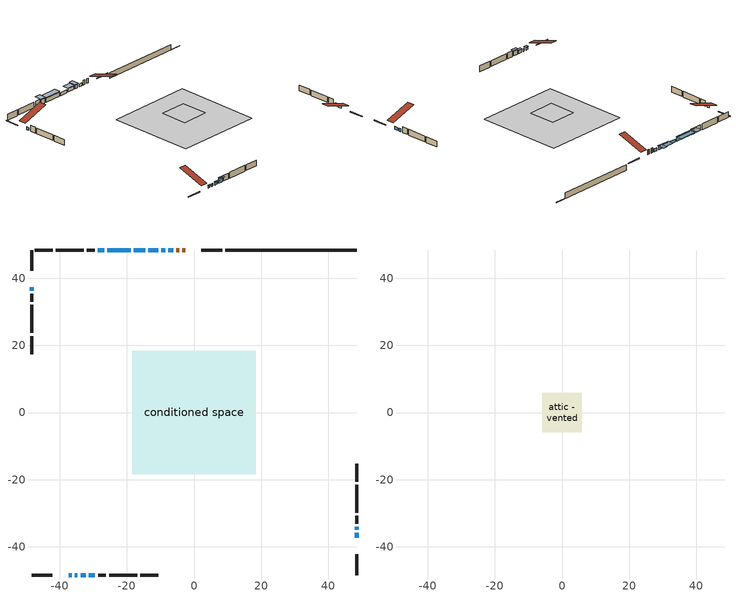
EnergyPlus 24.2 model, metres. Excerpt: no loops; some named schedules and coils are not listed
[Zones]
conditioned space
 floor outside (Floor1 construction): -2.97,-2.97 -2.97,2.97 2.97,2.97 2.97,-2.97 z1.56
 floor adiabatic (AdiabaticFloorConstruction): -18.45,-18.45 -18.45,18.45 18.45,18.45 18.45,-18.45 z1.56
 floor foundation (Slab1 construction): -5.03,-4.72 -5.03,4.72 5.03,4.72 5.03,-4.72 z-0.8
 wall outside (RimJoist1 construction): 8.45,48.39 2.22,48.39 / -48.39,-48.39 -42.16,-48.39 / -48.39,48.39 -48.39,42.16 / 48.39,-48.39 48.39,-42.16 z1.56:1.86
 wall outside (AdiabaticWallConstruction 1): -2.63,48.39 -3.44,48.39 / -4.37,48.39 -5.28,48.39 z1.56:3.59
 wall outside (AdiabaticWallConstruction): 48.39,-37.31 48.39,-35.79 / -48.39,37.31 -48.39,36.24 / 48.39,-34.86 48.39,-34.07 / -6.21,48.39 -7.62,48.39 / -35.47,-48.39 -34.71,-48.39 / -14.52,48.39 -17.91,48.39 / -33.78,-48.39 -32.25,-48.39 z1.56:2.78; -37.31,-48.39 -36.4,-48.39 z1.56:2.55; -8.55,48.39 -9.72,48.39 / -10.64,48.39 -13.59,48.39 z1.56:3.03; -18.84,48.39 -25.85,48.39 z1.56:3.31; -26.78,48.39 -28.61,48.39 / -31.33,-48.39 -29.5,-48.39 z1.56:3.59
 wall outside (Wall1 construction): -29.54,48.39 -31.89,48.39 / -28.57,-48.39 -26.21,-48.39 / -48.39,35.31 -48.39,32.96 / 48.39,-33.14 48.39,-30.79 z1.56:4
 wall outside (Wall2 construction): -32.82,48.39 -41.17,48.39 / -25.28,-48.39 -16.93,-48.39 / -48.39,32.03 -48.39,23.68 / 48.39,-29.86 48.39,-21.51 z1.56:4
 wall outside (Wall3 construction): -42.1,48.39 -47.46,48.39 / -16,-48.39 -10.64,-48.39 / -48.39,22.75 -48.39,17.39 / 48.39,-20.58 48.39,-15.22 z1.56:4
 wall foundation (FoundationWall1 construction): 9.38,48.39,-0.8 9.38,48.39,1.56 43.3,48.39,1.56 43.3,48.39,-0.7 48.39,48.39,-0.7 48.39,48.39,-0.8
 window (WindowConstruction): 48.39,-37.31 48.39,-35.79 z1.56:2.78
 window (WindowConstruction 6): -37.31,-48.39 -36.4,-48.39 z1.56:2.55
 window (WindowConstruction 7): -48.39,37.31 -48.39,36.24 z1.56:2.78
 window (WindowConstruction 8): 48.39,-34.86 48.39,-34.07 z1.56:2.78
 window (WindowConstruction 9): -6.21,48.39 -7.62,48.39 z1.56:2.78
 window (WindowConstruction 10): -8.55,48.39 -9.72,48.39 z1.56:3.03
 window (WindowConstruction 11): -10.64,48.39 -13.59,48.39 z1.56:3.03
 window (WindowConstruction 12): -35.47,-48.39 -34.71,-48.39 z1.56:2.78
 window (WindowConstruction 1): -14.52,48.39 -17.91,48.39 z1.56:2.78
 window (WindowConstruction 2): -18.84,48.39 -25.85,48.39 z1.56:3.31
 window (WindowConstruction 3): -26.78,48.39 -28.61,48.39 z1.56:3.59
 window (WindowConstruction 4): -33.78,-48.39 -32.25,-48.39 z1.56:2.78
 window (WindowConstruction 5): -31.32,-48.39 -29.5,-48.39 z1.56:3.59
 door (Door): -2.63,48.39 -3.44,48.39 z1.56:3.59
 door (Door 1): -4.37,48.39 -5.28,48.39 z1.56:3.59
 ceiling adiabatic (AdiabaticFloorConstruction): 18.45,-18.45 18.45,18.45 -18.45,18.45 -18.45,-18.45 z1.56
attic - vented
 floor to conditioned space (Floor2 construction Reversed): -5.83,-5.83 -5.83,5.83 5.83,5.83 5.83,-5.83 z4
 roof outside (Roof1 construction): -1.7,48.39,4 -1.7,37.03,7.79 1.29,37.03,7.79 1.29,48.39,4; -38.24,-48.39,4 -38.24,-37.03,7.79 -41.24,-37.03,7.79 -41.24,-48.39,4; -48.39,38.24,4 -37.03,38.24,7.79 -37.03,41.24,7.79 -48.39,41.24,4; 48.39,-38.24,4 37.03,-38.24,7.79 37.03,-41.24,7.79 48.39,-41.24,4
shading: -36.1,-48.39 -37.61,-48.39 -37.61,-49.3 -36.1,-49.3 z2.85; -10.01,48.39 -8.25,48.39 -8.25,51.44 -10.01,51.44 z3.33; -13.89,48.39 -10.35,48.39 -10.35,50.83 -13.89,50.83 z3.33; -26.15,48.39 -18.54,48.39 -18.54,50.83 -26.15,50.83 z3.61; -28.91,48.39 -26.48,48.39 -26.48,51.44 -28.91,51.44 z3.89; -31.95,-48.39 -34.08,-48.39 -34.08,-49.3 -31.95,-49.3 z3.08; -29.2,-48.39 -31.62,-48.39 -31.62,-49.3 -29.2,-49.3 z3.89
[Building]
Building 1: Terrain=Suburbs
[Site:Location]
Kamloops AP_BC: Latitude {deg}=50.7; Longitude {deg}=-120.45; Time Zone {hr}=-8; Elevation {m}=345; Keep Site Location Information=Yes
[Site:GroundTemperature:Shallow]
5.27319, 3.4012, 3.25128, 4.13963, 7.70588, 11.2555, 14.3329, 16.2823, 16.4479, 14.8624, 11.8635, 8.42276
[Site:WaterMainsTemperature]
Calculation Method=Schedule; Temperature Schedule=mains temperature schedule
[Material] Roughness=Rough; Thermal Absorptance=0.9
Name | Thickness {m} | Conductivity {W/m-K} | Density {kg/m3} | Specific Heat {J/kg-K} | Solar Absorptance | Visible Absorptance
asphalt or fiberglass shingles | 0.00635 | 0.162714 | 1121.4 | 1465.45 | 0.4 | 0.4
ceiling loosefill ins | 0.169333 | 0.0480833 | 16.02 | 1046.75 | 0.7 | 0.7
ceiling stud and cavity | 0.1397 | 0.160927 | 65.682 | 1177.47 | 0.7 | 0.7
concrete 4.0 in. | 0.1016 | 1.803125 | 2242.8 | 837.4 | 0.7 | 0.7
concrete 8.0 in. | 0.2032 | 1.803125 | 2242.8 | 837.4 | 0.7 | 0.7
door material | 0.04445 | 0.188738 | 512.64 | 1214.23 | 0.7 | 0.7
exterior vertical ins | 0.0421978 | 0.029427 | 32.04 | 1214.23 | 0.7 | 0.7
floor covering | 0.0127 | 0.0433444 | 54.468 | 1339.84 | 0.6 | 0.6
floor rigid ins; rim joist rigid ins; wall rigid ins | 0.051816 | 0.029427 | 32.04 | 1214.23 | 0.7 | 0.7
floor rigid ins 1; wall rigid ins 1 | 0.512978 | 0.029427 | 32.04 | 1214.23 | 0.7 | 0.7
floor stud and cavity | 0.1397 | 0.10195 | 92.3553 | 1139.71 | 0.7 | 0.7
floor stud and cavity 1 | 0.1397 | 1.75129 | 37.0049 | 1207.88 | 0.7 | 0.7
furniture material conditioned space 1 | 0.1524 | 0.115458 | 640.8 | 1214.23 | 0.6 | 0.6
gypsum board | 0.0127 | 0.160291 | 801 | 837.4 | 0.6 | 0.6
gypsum board 1 | 0.0127 | 0.160291 | 801 | 837.4 | 0.7 | 0.7
osb sheathing 0.5 in. | 0.0127 | 0.115458 | 512.64 | 1214.23 | 0.7 | 0.7
osb sheathing 0.75 in. | 0.01905 | 0.115458 | 512.64 | 1214.23 | 0.7 | 0.7
osb sheathing 2.0 in. | 0.0508 | 0.115458 | 512.64 | 1214.23 | 0.7 | 0.7
rim joist stud and cavity | 0.0508 | 0.0446194 | 125.044 | 1163.47 | 0.6 | 0.6
wall stud and cavity | 0.1397 | 0.250284 | 139.0536 | 1170.24 | 0.7 | 0.7
wall stud and cavity 1 | 0.1397 | 0.191179 | 139.0536 | 1170.24 | 0.7 | 0.7
wall stud and cavity 2 | 0.1397 | 0.21934 | 139.0536 | 1170.24 | 0.7 | 0.7
wall stud and cavity 3 | 0.0889 | 0.380278 | 52.3479 | 1209.89 | 0.7 | 0.7
wall stud and cavity 4 | 0.0889 | 0.391764 | 83.0341 | 1211.67 | 0.7 | 0.7
wood siding | 0.0254 | 0.102417 | 544.68 | 1172.36 | 0.4 | 0.4
wood siding 1; wood siding 2; wood siding 3 | 0.0254 | 0.102417 | 544.68 | 1172.36 | 0.7 | 0.7
[WindowMaterial:SimpleGlazingSystem]
Name | U-Factor {W/m2-K} | Solar Heat Gain Coefficient
WindowMaterial | 2.91111 | 0.68
WindowMaterial 1 | 2.88102 | 0.7
WindowMaterial 2 | 2.890102 | 0.69
WindowMaterial 3 | 2.9077 | 0.61
WindowMaterial 4 | 2.94631 | 0.64
WindowMaterial 5 | 2.92644 | 0.66
WindowMaterial 6 | 2.98833 | 0.6
WindowMaterial 7 | 2.91452 | 0.67
WindowMaterial 8 | 2.90373 | 0.68
WindowMaterial 9 | 2.94859 | 0.64
[Construction]
AdiabaticFloorConstruction: floor stud and cavity 1, floor rigid ins 1, osb sheathing 0.75 in., floor covering
AdiabaticWallConstruction: wood siding 2, wall rigid ins 1, wall stud and cavity 3, gypsum board
AdiabaticWallConstruction 1: wood siding 3, wall rigid ins 1, wall stud and cavity 3, gypsum board
Door; Door 1: door material
Floor1 construction: floor stud and cavity, floor rigid ins, osb sheathing 0.75 in., floor covering
Floor2 construction Reversed: gypsum board, ceiling stud and cavity, ceiling loosefill ins
FoundationWall1 construction: concrete 8.0 in., gypsum board 1
furniture construction conditioned space 1: furniture material conditioned space 1
PartitionWallConstruction: gypsum board, wall stud and cavity 4, gypsum board
RimJoist1 construction: wood siding 1, rim joist rigid ins, osb sheathing 2.0 in., rim joist stud and cavity
Roof1 construction: asphalt or fiberglass shingles
Slab1 construction: concrete 4.0 in.
Wall1 construction: wood siding, wall rigid ins, osb sheathing 0.5 in., wall stud and cavity, gypsum board
Wall2 construction: wood siding, wall rigid ins, osb sheathing 0.5 in., wall stud and cavity 1, gypsum board
Wall3 construction: wood siding, wall rigid ins, osb sheathing 0.5 in., wall stud and cavity 2, gypsum board
WindowConstruction; WindowConstruction 4: WindowMaterial
WindowConstruction 1: WindowMaterial 1
WindowConstruction 10; WindowConstruction 9: WindowMaterial 7
WindowConstruction 11: WindowMaterial 8
WindowConstruction 12: WindowMaterial 9
WindowConstruction 2: WindowMaterial 2
WindowConstruction 3; WindowConstruction 5: WindowMaterial 3
WindowConstruction 6: WindowMaterial 4
WindowConstruction 7: WindowMaterial 5
WindowConstruction 8: WindowMaterial 6
[Zone] Multiplier=1; Part of Total Floor Area=Yes
Name | Volume {m3}
attic - vented | 83.6735
conditioned space | 578.1
[Space]
Name | Zone | Volume {m3}
attic - vented 1 | attic - vented | 83.6735
conditioned space 1 | conditioned space | 578.1
[ZoneInfiltration:EffectiveLeakageArea]
infil attic - vented 1: Zone or Space=attic - vented 1; Schedule=Always On Discrete; Effective Air Leakage Area {cm2}=5938.47; Stack Coefficient=0.000263376; Wind Coefficient=1.0965e-05
[ZoneMixing]
whole house fan mix: Zone or Space=attic - vented; Schedule=Always On Continuous; Design Flow Rate Calculation Method=Flow/Zone; Design Flow Rate {m3/s}=0; Source Zone or Space=conditioned space
[SurfaceProperty:ExposedFoundationPerimeter]
Slab1: Exposed Perimeter Calculation Method=TotalExposedPerimeter; Total Exposed Perimeter {m}=39.015
[InternalMass] Zone or ZoneList=conditioned space; Space or SpaceList=conditioned space 1
Name | Construction | Surface Area {m2}
furniture mass conditioned space 1 | furniture construction conditioned space 1 | 596.496
partition wall mass | PartitionWallConstruction | 1491.24
[Lights]
interior lighting: Zone or ZoneList or Space or SpaceList=conditioned space 1; Schedule=interior lighting schedule; Design Level Calculation Method=LightingLevel; Lighting Level {W}=343.2; Return Air Fraction=0; Fraction Radiant=0.6; Fraction Visible=0.2; Fraction Replaceable=1
[People]
occupants: Zone or ZoneList or Space or SpaceList=conditioned space 1; Number of People Schedule=occupants schedule; Number of People Calculation Method=People; Number of People=3; Fraction Radiant=0.314171; Sensible Heat Fraction=0.56303; Activity Level Schedule=occupants activity schedule; Carbon Dioxide Generation Rate {m3/s-W}=0; Enable ASHRAE 55 Comfort Warnings=No; Mean Radiant Temperature Calculation Type=EnclosureAveraged
[ElectricEquipment] Zone or ZoneList or Space or SpaceList=conditioned space 1; Design Level Calculation Method=EquipmentLevel
Name | Schedule | Design Level {W} | Fraction Latent | Fraction Radiant | Fraction Lost
clothes dryer | clothes dryer schedule | 140.772 | 0.015 | 0.081 | 0.85
clothes washer | clothes washer schedule | 32.1985 | 0.03 | 0.162 | 0.7
cooking range | cooking range schedule | 215.147 | 0.08 | 0.432 | 0.2
dishwasher | dishwasher schedule | 66.8632 | 0.3 | 0.18 | 0.4
fridge | fridge schedule | 72.9452 | 0 | 0.6 | 0
mech vent bath fan 0 | mech vent bath fan 0 schedule | 50.2 | 0 | 0 | 1
mech vent bath fan 1 | mech vent bath fan 1 schedule | 50.2 | 0 | 0 | 1
mech vent house fan | mech vent house fan schedule | 0 | 0 | 0 | 1
mech vent house fan cfis | mech vent house fan cfis schedule | 0 | 0 | 0 | 0
misc plug loads | misc plug loads schedule | 494.7 | 0.045 | 0.513 | 0.1
whole house fan | Always On Discrete | 0 | 0 | 0 | 1
[OtherEquipment] Zone or ZoneList or Space or SpaceList=conditioned space 1; Design Level Calculation Method=EquipmentLevel
Name | Fuel Type | Schedule | Design Level {W} | Fraction Latent | Fraction Radiant | Fraction Lost
clothes dryer 1 | Electricity | clothes dryer schedule | 0 | 0.015 | 0.081 | 0.85
cooking range 1 | Electricity | cooking range schedule | 0 | 0.08 | 0.432 | 0.2
general water use latent | None | general water use schedule | 62.594 | 1 | 0 | 0
general water use sensible | None | general water use schedule | -61.6891 | 0 | 0.6 | 0
mech vent house fan latent load | None | Always On Discrete | 0 | 1 | 0 | 0
mech vent house fan sensible load | None | Always On Discrete | 0 | 0 | 0 | 0
water heater energy adjustment1 | Electricity | Always On Discrete | 0.01 | 0 | 0 | 1
[ZoneInfiltration:DesignFlowRate] Zone or ZoneList or Space or SpaceList=conditioned space 1; Schedule=Always On Discrete; Design Flow Rate Calculation Method=Flow/Zone; Design Flow Rate {m3/s}=0
infil flow; natural vent flow; whole house fan flow
[ZoneControl:Thermostat]
conditioned space Thermostat: Zone or ZoneList=conditioned space; Control Type Schedule=conditioned space Thermostat Schedule; Control 1=conditioned space temperature setpoint; Temperature Difference Between Cutout And Setpoint {deltaC}=0
[ThermostatSetpoint:DualSetpoint]
conditioned space temperature setpoint: Heating Setpoint Temperature Schedule=heating setpoint; Cooling Setpoint Temperature Schedule=cooling setpoint
[AirLoopHVAC:UnitarySystem]
unit heater unitary system: Control Type=Load; Controlling Zone or Thermostat Location=conditioned space; Dehumidification Control Type=None; Availability Schedule=Always On Discrete; Supply Fan=unit heater supply fan; Fan Placement=BlowThrough; Supply Air Fan Operating Mode Schedule=unit heater auto fan schedule; Heating Coil=unit heater htg coil; DX Heating Coil Sizing Ratio=1; Use DOAS DX Cooling Coil=No; Minimum Supply Air Temperature {C}=2; Latent Load Control=SensibleOnlyLoadControl; Cooling Supply Air Flow Rate Method=None; Heating Supply Air Flow Rate Method=SupplyAirFlowRate; Heating Supply Air Flow Rate {m3/s}=0.00141584; No Load Supply Air Flow Rate Method=SupplyAirFlowRate; No Load Supply Air Flow Rate {m3/s}=0; No Load Supply Air Flow Rate Control Set To Low Speed=Yes; Maximum Supply Air Temperature {C}=48.8889; Maximum Outdoor Dry-Bulb Temperature for Supplemental Heater Operation {C}=21; Ancillary On-Cycle Electric Power {W}=0; Ancillary Off-Cycle Electric Power {W}=0
[Zone equipment]
conditioned space: electric baseboard, unit heater unitary system
[Foundation:Kiva]
Foundation Kiva 1: Initial Indoor Air Temperature {C}=18; Wall Height Above Grade {m}=1.56; Wall Depth Below Slab {m}=0.2032; Custom Block Material Name 1=exterior vertical ins; Custom Block Depth 1 {m}=2.36001; Custom Block X Position 1 {m}=0.2159; Custom Block Z Position 1 {m}=0
[Foundation:Kiva:Settings]
Soil Conductivity {W/m-K}=0.849921; Soil Density {kg/m3}=1842.3; Soil Specific Heat {J/kg-K}=418.7; Ground Solar Absorptivity=0.9; Ground Thermal Absorptivity=0.9; Ground Surface Roughness {m}=0.03; Far-Field Width {m}=40; Deep-Ground Boundary Condition=ZeroFlux; Deep-Ground Depth {m}=40; Minimum Cell Dimension {m}=0.2; Maximum Cell Growth Coefficient=3; Simulation Timestep=Timestep
[Exterior:Lights]
exterior lighting: Schedule=exterior lighting schedule; Design Level {W}=75.6
[EnergyManagementSystem:Sensor] Output:Variable or Output:Meter Index Key=conditioned space
Name | Output:Variable or Output:Meter
conditioned_space_clg_unmet_s | Zone Cooling Setpoint Not Met Time
conditioned_space_htg_unmet_s | Zone Heating Setpoint Not Met Time
fridge_tin_s; tin_s; tin_s_1 | Zone Mean Air Temperature
tout_s | Zone Outdoor Air Drybulb Temperature
win_s | Zone Air Humidity Ratio
[Schedule:Constant]
Name | Hourly Value
Always On Continuous; mech vent house fan schedule; mech vent house fan cfis schedule; Always On Discrete | 1
occupants activity schedule | 117.228
fridge schedule; unit heater auto fan schedule | 0
[Schedule:Week:Daily]
interior lighting schedule Week Rule - Jan1-Jan27: interior lighting schedule day, interior lighting schedule day, interior lighting schedule day, interior lighting schedule day, interior lighting schedule day, interior lighting schedule day, interior lighting schedule day, interior lighting schedule default day, interior lighting schedule default day, interior lighting schedule default day, interior lighting schedule default day, interior lighting schedule default day
interior lighting schedule Week Rule - Jan28-Feb3: interior lighting schedule day, interior lighting schedule day, interior lighting schedule day, interior lighting schedule day, interior lighting schedule day 1, interior lighting schedule day 1, interior lighting schedule day 1, interior lighting schedule default day, interior lighting schedule default day, interior lighting schedule default day, interior lighting schedule default day, interior lighting schedule default day
interior lighting schedule Week Rule - Feb4-Feb24: interior lighting schedule day 1, interior lighting schedule day 1, interior lighting schedule day 1, interior lighting schedule day 1, interior lighting schedule day 1, interior lighting schedule day 1, interior lighting schedule day 1, interior lighting schedule default day, interior lighting schedule default day, interior lighting schedule default day, interior lighting schedule default day, interior lighting schedule default day
interior lighting schedule Week Rule - Feb25-Mar3: interior lighting schedule day 1, interior lighting schedule day 1, interior lighting schedule day 1, interior lighting schedule day 1, interior lighting schedule day 2, interior lighting schedule day 2, interior lighting schedule day 2, interior lighting schedule default day, interior lighting schedule default day, interior lighting schedule default day, interior lighting schedule default day, interior lighting schedule default day
interior lighting schedule Week Rule - Mar4-Mar31: interior lighting schedule day 2, interior lighting schedule day 2, interior lighting schedule day 2, interior lighting schedule day 2, interior lighting schedule day 2, interior lighting schedule day 2, interior lighting schedule day 2, interior lighting schedule default day, interior lighting schedule default day, interior lighting schedule default day, interior lighting schedule default day, interior lighting schedule default day
interior lighting schedule Week Rule - Apr1-Apr28: interior lighting schedule day 3, interior lighting schedule day 3, interior lighting schedule day 3, interior lighting schedule day 3, interior lighting schedule day 3, interior lighting schedule day 3, interior lighting schedule day 3, interior lighting schedule default day, interior lighting schedule default day, interior lighting schedule default day, interior lighting schedule default day, interior lighting schedule default day
interior lighting schedule Week Rule - Apr29-May5: interior lighting schedule day 3, interior lighting schedule day 3, interior lighting schedule day 4, interior lighting schedule day 4, interior lighting schedule day 4, interior lighting schedule day 4, interior lighting schedule day 4, interior lighting schedule default day, interior lighting schedule default day, interior lighting schedule default day, interior lighting schedule default day, interior lighting schedule default day
interior lighting schedule Week Rule - May6-May26: interior lighting schedule day 4, interior lighting schedule day 4, interior lighting schedule day 4, interior lighting schedule day 4, interior lighting schedule day 4, interior lighting schedule day 4, interior lighting schedule day 4, interior lighting schedule default day, interior lighting schedule default day, interior lighting schedule default day, interior lighting schedule default day, interior lighting schedule default day
interior lighting schedule Week Rule - May27-Jun2: interior lighting schedule day 4, interior lighting schedule day 4, interior lighting schedule day 4, interior lighting schedule day 4, interior lighting schedule day 4, interior lighting schedule day 5, interior lighting schedule day 5, interior lighting schedule default day, interior lighting schedule default day, interior lighting schedule default day, interior lighting schedule default day, interior lighting schedule default day
interior lighting schedule Week Rule - Jun3-Jun30: interior lighting schedule day 5, interior lighting schedule day 5, interior lighting schedule day 5, interior lighting schedule day 5, interior lighting schedule day 5, interior lighting schedule day 5, interior lighting schedule day 5, interior lighting schedule default day, interior lighting schedule default day, interior lighting schedule default day, interior lighting schedule default day, interior lighting schedule default day
interior lighting schedule Week Rule - Jul1-Jul28: interior lighting schedule day 6, interior lighting schedule day 6, interior lighting schedule day 6, interior lighting schedule day 6, interior lighting schedule day 6, interior lighting schedule day 6, interior lighting schedule day 6, interior lighting schedule default day, interior lighting schedule default day, interior lighting schedule default day, interior lighting schedule default day, interior lighting schedule default day
interior lighting schedule Week Rule - Jul29-Aug4: interior lighting schedule day 6, interior lighting schedule day 6, interior lighting schedule day 6, interior lighting schedule day 7, interior lighting schedule day 7, interior lighting schedule day 7, interior lighting schedule day 7, interior lighting schedule default day, interior lighting schedule default day, interior lighting schedule default day, interior lighting schedule default day, interior lighting schedule default day
interior lighting schedule Week Rule - Aug5-Aug25: interior lighting schedule day 7, interior lighting schedule day 7, interior lighting schedule day 7, interior lighting schedule day 7, interior lighting schedule day 7, interior lighting schedule day 7, interior lighting schedule day 7, interior lighting schedule default day, interior lighting schedule default day, interior lighting schedule default day, interior lighting schedule default day, interior lighting schedule default day
interior lighting schedule Week Rule - Aug26-Sep1: interior lighting schedule day 7, interior lighting schedule day 7, interior lighting schedule day 7, interior lighting schedule day 7, interior lighting schedule day 7, interior lighting schedule day 7, interior lighting schedule day 8, interior lighting schedule default day, interior lighting schedule default day, interior lighting schedule default day, interior lighting schedule default day, interior lighting schedule default day
interior lighting schedule Week Rule - Sep2-Sep29: interior lighting schedule day 8, interior lighting schedule day 8, interior lighting schedule day 8, interior lighting schedule day 8, interior lighting schedule day 8, interior lighting schedule day 8, interior lighting schedule day 8, interior lighting schedule default day, interior lighting schedule default day, interior lighting schedule default day, interior lighting schedule default day, interior lighting schedule default day
interior lighting schedule Week Rule - Sep30-Oct6: interior lighting schedule day 8, interior lighting schedule day 9, interior lighting schedule day 9, interior lighting schedule day 9, interior lighting schedule day 9, interior lighting schedule day 9, interior lighting schedule day 9, interior lighting schedule default day, interior lighting schedule default day, interior lighting schedule default day, interior lighting schedule default day, interior lighting schedule default day
interior lighting schedule Week Rule - Oct7-Oct27: interior lighting schedule day 9, interior lighting schedule day 9, interior lighting schedule day 9, interior lighting schedule day 9, interior lighting schedule day 9, interior lighting schedule day 9, interior lighting schedule day 9, interior lighting schedule default day, interior lighting schedule default day, interior lighting schedule default day, interior lighting schedule default day, interior lighting schedule default day
interior lighting schedule Week Rule - Oct28-Nov3: interior lighting schedule day 9, interior lighting schedule day 9, interior lighting schedule day 9, interior lighting schedule day 9, interior lighting schedule day 10, interior lighting schedule day 10, interior lighting schedule day 10, interior lighting schedule default day, interior lighting schedule default day, interior lighting schedule default day, interior lighting schedule default day, interior lighting schedule default day
interior lighting schedule Week Rule - Nov4-Nov24: interior lighting schedule day 10, interior lighting schedule day 10, interior lighting schedule day 10, interior lighting schedule day 10, interior lighting schedule day 10, interior lighting schedule day 10, interior lighting schedule day 10, interior lighting schedule default day, interior lighting schedule default day, interior lighting schedule default day, interior lighting schedule default day, interior lighting schedule default day
interior lighting schedule Week Rule - Nov25-Dec1: interior lighting schedule day 10, interior lighting schedule day 10, interior lighting schedule day 10, interior lighting schedule day 10, interior lighting schedule day 10, interior lighting schedule day 10, interior lighting schedule day 11, interior lighting schedule default day, interior lighting schedule default day, interior lighting schedule default day, interior lighting schedule default day, interior lighting schedule default day
interior lighting schedule Week Rule - Dec2-Dec31: interior lighting schedule day 11, interior lighting schedule day 11, interior lighting schedule day 11, interior lighting schedule day 11, interior lighting schedule day 11, interior lighting schedule day 11, interior lighting schedule day 11, interior lighting schedule default day, interior lighting schedule default day, interior lighting schedule default day, interior lighting schedule default day, interior lighting schedule default day
occupants schedule Week Rule - Jan1-Dec31: occupants schedule day, occupants schedule day, occupants schedule day, occupants schedule day, occupants schedule day, occupants schedule day, occupants schedule day, occupants schedule default day, occupants schedule default day, occupants schedule default day, occupants schedule default day, occupants schedule default day
clothes dryer schedule Week Rule - Jan1-Dec31: clothes dryer schedule day, clothes dryer schedule day, clothes dryer schedule day, clothes dryer schedule day, clothes dryer schedule day, clothes dryer schedule day, clothes dryer schedule day, clothes dryer schedule default day, clothes dryer schedule default day, clothes dryer schedule default day, clothes dryer schedule default day, clothes dryer schedule default day
clothes washer schedule Week Rule - Jan1-Dec31: clothes washer schedule day, clothes washer schedule day, clothes washer schedule day, clothes washer schedule day, clothes washer schedule day, clothes washer schedule day, clothes washer schedule day, clothes washer schedule default day, clothes washer schedule default day, clothes washer schedule default day, clothes washer schedule default day, clothes washer schedule default day
cooking range schedule Week Rule - Jan1-Dec31: cooking range schedule day, cooking range schedule day, cooking range schedule day, cooking range schedule day, cooking range schedule day, cooking range schedule day, cooking range schedule day, cooking range schedule default day, cooking range schedule default day, cooking range schedule default day, cooking range schedule default day, cooking range schedule default day
dishwasher schedule Week Rule - Jan1-Dec31: dishwasher schedule day, dishwasher schedule day, dishwasher schedule day, dishwasher schedule day, dishwasher schedule day, dishwasher schedule day, dishwasher schedule day, dishwasher schedule default day, dishwasher schedule default day, dishwasher schedule default day, dishwasher schedule default day, dishwasher schedule default day
mech vent bath fan 0 schedule Week Rule - Jan1-Dec31: mech vent bath fan 0 schedule day, mech vent bath fan 0 schedule day, mech vent bath fan 0 schedule day, mech vent bath fan 0 schedule day, mech vent bath fan 0 schedule day, mech vent bath fan 0 schedule day, mech vent bath fan 0 schedule day, mech vent bath fan 0 schedule default day, mech vent bath fan 0 schedule default day, mech vent bath fan 0 schedule default day, mech vent bath fan 0 schedule default day, mech vent bath fan 0 schedule default day
mech vent bath fan 1 schedule Week Rule - Jan1-Dec31: mech vent bath fan 1 schedule day, mech vent bath fan 1 schedule day, mech vent bath fan 1 schedule day, mech vent bath fan 1 schedule day, mech vent bath fan 1 schedule day, mech vent bath fan 1 schedule day, mech vent bath fan 1 schedule day, mech vent bath fan 1 schedule default day, mech vent bath fan 1 schedule default day, mech vent bath fan 1 schedule default day, mech vent bath fan 1 schedule default day, mech vent bath fan 1 schedule default day
misc plug loads schedule Week Rule - Jan1-Dec31: misc plug loads schedule day, misc plug loads schedule day, misc plug loads schedule day, misc plug loads schedule day, misc plug loads schedule day, misc plug loads schedule day, misc plug loads schedule day, misc plug loads schedule default day, misc plug loads schedule default day, misc plug loads schedule default day, misc plug loads schedule default day, misc plug loads schedule default day
general water use schedule Week Rule - Jan1-Dec31: general water use schedule day, general water use schedule day, general water use schedule day, general water use schedule day, general water use schedule day, general water use schedule day, general water use schedule day, general water use schedule default day, general water use schedule default day, general water use schedule default day, general water use schedule default day, general water use schedule default day
exterior lighting schedule Week Rule - Jan1-Jan27: exterior lighting schedule day, exterior lighting schedule day, exterior lighting schedule day, exterior lighting schedule day, exterior lighting schedule day, exterior lighting schedule day, exterior lighting schedule day, exterior lighting schedule default day, exterior lighting schedule default day, exterior lighting schedule default day, exterior lighting schedule default day, exterior lighting schedule default day
exterior lighting schedule Week Rule - Jan28-Feb3: exterior lighting schedule day, exterior lighting schedule day, exterior lighting schedule day, exterior lighting schedule day, exterior lighting schedule day 1, exterior lighting schedule day 1, exterior lighting schedule day 1, exterior lighting schedule default day, exterior lighting schedule default day, exterior lighting schedule default day, exterior lighting schedule default day, exterior lighting schedule default day
exterior lighting schedule Week Rule - Feb4-Feb24: exterior lighting schedule day 1, exterior lighting schedule day 1, exterior lighting schedule day 1, exterior lighting schedule day 1, exterior lighting schedule day 1, exterior lighting schedule day 1, exterior lighting schedule day 1, exterior lighting schedule default day, exterior lighting schedule default day, exterior lighting schedule default day, exterior lighting schedule default day, exterior lighting schedule default day
exterior lighting schedule Week Rule - Feb25-Mar3: exterior lighting schedule day 1, exterior lighting schedule day 1, exterior lighting schedule day 1, exterior lighting schedule day 1, exterior lighting schedule day 2, exterior lighting schedule day 2, exterior lighting schedule day 2, exterior lighting schedule default day, exterior lighting schedule default day, exterior lighting schedule default day, exterior lighting schedule default day, exterior lighting schedule default day
exterior lighting schedule Week Rule - Mar4-Mar31: exterior lighting schedule day 2, exterior lighting schedule day 2, exterior lighting schedule day 2, exterior lighting schedule day 2, exterior lighting schedule day 2, exterior lighting schedule day 2, exterior lighting schedule day 2, exterior lighting schedule default day, exterior lighting schedule default day, exterior lighting schedule default day, exterior lighting schedule default day, exterior lighting schedule default day
exterior lighting schedule Week Rule - Apr1-Apr28: exterior lighting schedule day 3, exterior lighting schedule day 3, exterior lighting schedule day 3, exterior lighting schedule day 3, exterior lighting schedule day 3, exterior lighting schedule day 3, exterior lighting schedule day 3, exterior lighting schedule default day, exterior lighting schedule default day, exterior lighting schedule default day, exterior lighting schedule default day, exterior lighting schedule default day
exterior lighting schedule Week Rule - Apr29-May5: exterior lighting schedule day 3, exterior lighting schedule day 3, exterior lighting schedule day 4, exterior lighting schedule day 4, exterior lighting schedule day 4, exterior lighting schedule day 4, exterior lighting schedule day 4, exterior lighting schedule default day, exterior lighting schedule default day, exterior lighting schedule default day, exterior lighting schedule default day, exterior lighting schedule default day
exterior lighting schedule Week Rule - May6-May26: exterior lighting schedule day 4, exterior lighting schedule day 4, exterior lighting schedule day 4, exterior lighting schedule day 4, exterior lighting schedule day 4, exterior lighting schedule day 4, exterior lighting schedule day 4, exterior lighting schedule default day, exterior lighting schedule default day, exterior lighting schedule default day, exterior lighting schedule default day, exterior lighting schedule default day
exterior lighting schedule Week Rule - May27-Jun2: exterior lighting schedule day 4, exterior lighting schedule day 4, exterior lighting schedule day 4, exterior lighting schedule day 4, exterior lighting schedule day 4, exterior lighting schedule day 5, exterior lighting schedule day 5, exterior lighting schedule default day, exterior lighting schedule default day, exterior lighting schedule default day, exterior lighting schedule default day, exterior lighting schedule default day
exterior lighting schedule Week Rule - Jun3-Jun30: exterior lighting schedule day 5, exterior lighting schedule day 5, exterior lighting schedule day 5, exterior lighting schedule day 5, exterior lighting schedule day 5, exterior lighting schedule day 5, exterior lighting schedule day 5, exterior lighting schedule default day, exterior lighting schedule default day, exterior lighting schedule default day, exterior lighting schedule default day, exterior lighting schedule default day
exterior lighting schedule Week Rule - Jul1-Jul28: exterior lighting schedule day 6, exterior lighting schedule day 6, exterior lighting schedule day 6, exterior lighting schedule day 6, exterior lighting schedule day 6, exterior lighting schedule day 6, exterior lighting schedule day 6, exterior lighting schedule default day, exterior lighting schedule default day, exterior lighting schedule default day, exterior lighting schedule default day, exterior lighting schedule default day
exterior lighting schedule Week Rule - Jul29-Aug4: exterior lighting schedule day 6, exterior lighting schedule day 6, exterior lighting schedule day 6, exterior lighting schedule day 7, exterior lighting schedule day 7, exterior lighting schedule day 7, exterior lighting schedule day 7, exterior lighting schedule default day, exterior lighting schedule default day, exterior lighting schedule default day, exterior lighting schedule default day, exterior lighting schedule default day
[Schedule:Year]
interior lighting schedule: interior lighting schedule Week Rule - Jan1-Jan27, 1, 1, 1, 27, interior lighting schedule Week Rule - Jan28-Feb3, 1, 28, 2, 3, interior lighting schedule Week Rule - Feb4-Feb24, 2, 4, 2, 24, interior lighting schedule Week Rule - Feb25-Mar3, 2, 25, 3, 3, interior lighting schedule Week Rule - Mar4-Mar31, 3, 4, 3, 31, interior lighting schedule Week Rule - Apr1-Apr28, 4, 1, 4, 28, interior lighting schedule Week Rule - Apr29-May5, 4, 29, 5, 5, interior lighting schedule Week Rule - May6-May26, 5, 6, 5, 26, interior lighting schedule Week Rule - May27-Jun2, 5, 27, 6, 2, interior lighting schedule Week Rule - Jun3-Jun30, 6, 3, 6, 30, interior lighting schedule Week Rule - Jul1-Jul28, 7, 1, 7, 28, interior lighting schedule Week Rule - Jul29-Aug4, 7, 29, 8, 4, interior lighting schedule Week Rule - Aug5-Aug25, 8, 5, 8, 25, interior lighting schedule Week Rule - Aug26-Sep1, 8, 26, 9, 1, interior lighting schedule Week Rule - Sep2-Sep29, 9, 2, 9, 29, interior lighting schedule Week Rule - Sep30-Oct6, 9, 30, 10, 6, interior lighting schedule Week Rule - Oct7-Oct27, 10, 7, 10, 27, interior lighting schedule Week Rule - Oct28-Nov3, 10, 28, 11, 3, interior lighting schedule Week Rule - Nov4-Nov24, 11, 4, 11, 24, interior lighting schedule Week Rule - Nov25-Dec1, 11, 25, 12, 1, interior lighting schedule Week Rule - Dec2-Dec31, 12, 2, 12, 31
occupants schedule: occupants schedule Week Rule - Jan1-Dec31, 1, 1, 12, 31
clothes dryer schedule: clothes dryer schedule Week Rule - Jan1-Dec31, 1, 1, 12, 31
clothes washer schedule: clothes washer schedule Week Rule - Jan1-Dec31, 1, 1, 12, 31
cooking range schedule: cooking range schedule Week Rule - Jan1-Dec31, 1, 1, 12, 31
dishwasher schedule: dishwasher schedule Week Rule - Jan1-Dec31, 1, 1, 12, 31
mech vent bath fan 0 schedule: mech vent bath fan 0 schedule Week Rule - Jan1-Dec31, 1, 1, 12, 31
mech vent bath fan 1 schedule: mech vent bath fan 1 schedule Week Rule - Jan1-Dec31, 1, 1, 12, 31
misc plug loads schedule: misc plug loads schedule Week Rule - Jan1-Dec31, 1, 1, 12, 31
general water use schedule: general water use schedule Week Rule - Jan1-Dec31, 1, 1, 12, 31
exterior lighting schedule: exterior lighting schedule Week Rule - Jan1-Jan27, 1, 1, 1, 27, exterior lighting schedule Week Rule - Jan28-Feb3, 1, 28, 2, 3, exterior lighting schedule Week Rule - Feb4-Feb24, 2, 4, 2, 24, exterior lighting schedule Week Rule - Feb25-Mar3, 2, 25, 3, 3, exterior lighting schedule Week Rule - Mar4-Mar31, 3, 4, 3, 31, exterior lighting schedule Week Rule - Apr1-Apr28, 4, 1, 4, 28, exterior lighting schedule Week Rule - Apr29-May5, 4, 29, 5, 5, exterior lighting schedule Week Rule - May6-May26, 5, 6, 5, 26, exterior lighting schedule Week Rule - May27-Jun2, 5, 27, 6, 2, exterior lighting schedule Week Rule - Jun3-Jun30, 6, 3, 6, 30, exterior lighting schedule Week Rule - Jul1-Jul28, 7, 1, 7, 28, exterior lighting schedule Week Rule - Jul29-Aug4, 7, 29, 8, 4, exterior lighting schedule Week Rule - Aug5-Aug25, 8, 5, 8, 25, exterior lighting schedule Week Rule - Aug26-Sep1, 8, 26, 9, 1, exterior lighting schedule Week Rule - Sep2-Sep29, 9, 2, 9, 29, exterior lighting schedule Week Rule - Sep30-Oct6, 9, 30, 10, 6, exterior lighting schedule Week Rule - Oct7-Oct27, 10, 7, 10, 27, exterior lighting schedule Week Rule - Oct28-Nov3, 10, 28, 11, 3, exterior lighting schedule Week Rule - Nov4-Nov24, 11, 4, 11, 24, exterior lighting schedule Week Rule - Nov25-Dec1, 11, 25, 12, 1, exterior lighting schedule Week Rule - Dec2-Dec31, 12, 2, 12, 31
[Schedule:Compact]
conditioned space Thermostat Schedule: Through: 12/31, For: AllDays, Until: 24:00, 4
mains temperature schedule: Through: 01/01, For: AllDays, Until: 24:00, 8.94833, Through: 01/02, For: AllDays, Until: 24:00, 8.88389, Through: 01/03, For: AllDays, Until: 24:00, 8.82056, Through: 01/04, For: AllDays, Until: 24:00, 8.75833, Through: 01/05, For: AllDays, Until: 24:00, 8.69778, Through: 01/06, For: AllDays, Until: 24:00, 8.63778, Through: 01/07, For: AllDays, Until: 24:00, 8.57944, Through: 01/08, For: AllDays, Until: 24:00, 8.52278, Through: 01/09, For: AllDays, Until: 24:00, 8.46722, Through: 01/10, For: AllDays, Until: 24:00, 8.41278, Through: 01/11, For: AllDays, Until: 24:00, 8.36, Through: 01/12, For: AllDays, Until: 24:00, 8.30833, Through: 01/13, For: AllDays, Until: 24:00, 8.25833, Through: 01/14, For: AllDays, Until: 24:00, 8.20944, Through: 01/15, For: AllDays, Until: 24:00, 8.16222, Through: 01/16, For: AllDays, Until: 24:00, 8.11611, Through: 01/17, For: AllDays, Until: 24:00, 8.07167, Through: 01/18, For: AllDays, Until: 24:00, 8.02889, Through: 01/19, For: AllDays, Until: 24:00, 7.98722, Through: 01/20, For: AllDays, Until: 24:00, 7.94722, Through: 01/21, For: AllDays, Until: 24:00, 7.90889, Through: 01/22, For: AllDays, Until: 24:00, 7.87167, Through: 01/23, For: AllDays, Until: 24:00, 7.83611, Through: 01/24, For: AllDays, Until: 24:00, 7.80222, Through: 01/25, For: AllDays, Until: 24:00, 7.77, Through: 01/26, For: AllDays, Until: 24:00, 7.73889, Through: 01/27, For: AllDays, Until: 24:00, 7.71, Through: 01/28, For: AllDays, Until: 24:00, 7.68222, Through: 01/29, For: AllDays, Until: 24:00, 7.65611, Through: 01/30, For: AllDays, Until: 24:00, 7.63167, Through: 01/31, For: AllDays, Until: 24:00, 7.60833, Through: 02/01, For: AllDays, Until: 24:00, 7.58722, Through: 02/02, For: AllDays, Until: 24:00, 7.56722, Through: 02/03, For: AllDays, Until: 24:00, 7.54944, Through: 02/04, For: AllDays, Until: 24:00, 7.53278, Through: 02/05, For: AllDays, Until: 24:00, 7.51778, Through: 02/06, For: AllDays, Until: 24:00, 7.50444, Through: 02/07, For: AllDays, Until: 24:00, 7.49333, Through: 02/08, For: AllDays, Until: 24:00, 7.48333, Through: 02/09, For: AllDays, Until: 24:00, 7.475, Through: 02/10, For: AllDays, Until: 24:00, 7.46833, Through: 02/11, For: AllDays, Until: 24:00, 7.46278, Through: 02/12, For: AllDays, Until: 24:00, 7.45944, Through: 02/13, For: AllDays, Until: 24:00, 7.45778, Through: 02/14, For: AllDays, Until: 24:00, 7.45778, Through: 02/15, For: AllDays, Until: 24:00, 7.45944, Through: 02/16, For: AllDays, Until: 24:00, 7.46222, Through: 02/17, For: AllDays, Until: 24:00, 7.46722, Through: 02/18, For: AllDays, Until: 24:00, 7.47389, Through: 02/19, For: AllDays, Until: 24:00, 7.48167, Through: 02/20, For: AllDays, Until: 24:00, 7.49167, Through: 02/21, For: AllDays, Until: 24:00, 7.50278, Through: 02/22, For: AllDays, Until: 24:00, 7.51611, Through: 02/23, For: AllDays, Until: 24:00, 7.53056, Through: 02/24, For: AllDays, Until: 24:00, 7.54667, Through: 02/25, For: AllDays, Until: 24:00, 7.565, Through: 02/26, For: AllDays, Until: 24:00, 7.58444, Through: 02/27, For: AllDays, Until: 24:00, 7.60556, Through: 02/28, For: AllDays, Until: 24:00, 7.62833, Through: 03/01, For: AllDays, Until: 24:00, 7.65222, Through: 03/02, For: AllDays, Until: 24:00, 7.67833, Through: 03/03, For: AllDays, Until: 24:00, 7.70611, Through: 03/04, For: AllDays, Until: 24:00, 7.735, Through: 03/05, For: AllDays, Until: 24:00, 7.76556, Through: 03/06, For: AllDays, Until: 24:00, 7.79778, Through: 03/07, For: AllDays, Until: 24:00, 7.83167, Through: 03/08, For: AllDays, Until: 24:00, 7.86667, Through: 03/09, For: AllDays, Until: 24:00, 7.90333, Through: 03/10, For: AllDays, Until: 24:00, 7.94167, Through: 03/11, For: AllDays, Until: 24:00, 7.98167, Through: 03/12, For: AllDays, Until: 24:00, 8.02278, Through: 03/13, For: AllDays, Until: 24:00, 8.06556, Through: 03/14, For: AllDays, Until: 24:00, 8.11, Through: 03/15, For: AllDays, Until: 24:00, 8.15556, Through: 03/16, For: AllDays, Until: 24:00, 8.20278, Through: 03/17, For: AllDays, Until: 24:00, 8.25111, Through: 03/18, For: AllDays, Until: 24:00, 8.30111, Through: 03/19, For: AllDays, Until: 24:00, 8.35278, Through: 03/20, For: AllDays, Until: 24:00, 8.40556, Through: 03/21, For: AllDays, Until: 24:00, 8.45944, Through: 03/22, For: AllDays, Until: 24:00, 8.515, Through: 03/23, For: AllDays, Until: 24:00, 8.57167, Through: 03/24, For: AllDays, Until: 24:00, 8.63, Through: 03/25, For: AllDays, Until: 24:00, 8.68944, Through: 03/26, For: AllDays, Until: 24:00, 8.75, Through: 03/27, For: AllDays, Until: 24:00, 8.81167, Through: 03/28, For: AllDays, Until: 24:00, 8.875, Through: 03/29, For: AllDays, Until: 24:00, 8.93944, Through: 03/30, For: AllDays, Until: 24:00, 9.005, Through: 03/31, For: AllDays, Until: 24:00, 9.07222, Through: 04/01, For: AllDays, Until: 24:00, 9.14, Through: 04/02, For: AllDays, Until: 24:00, 9.20944, Through: 04/03, For: AllDays, Until: 24:00, 9.27944, Through: 04/04, For: AllDays, Until: 24:00, 9.35056, Through: 04/05, For: AllDays, Until: 24:00, 9.42333, Through: 04/06, For: AllDays, Until: 24:00, 9.49667, Through: 04/07, For: AllDays, Until: 24:00, 9.57167, Through: 04/08, For: AllDays, Until: 24:00, 9.64722, Through: 04/09, For: AllDays, Until: 24:00, 9.72333, Through: 04/10, For: AllDays, Until: 24:00, 9.80111, Through: 04/11, For: AllDays, Until: 24:00, 9.87944, Through: 04/12, For: AllDays, Until: 24:00, 9.95889, Through: 04/13, For: AllDays, Until: 24:00, 10.0394, Through: 04/14, For: AllDays, Until: 24:00, 10.1206, Through: 04/15, For: AllDays, Until: 24:00, 10.2028, Through: 04/16, For: AllDays, Until: 24:00, 10.2856, Through: 04/17, For: AllDays, Until: 24:00, 10.3694, Through: 04/18, For: AllDays, Until: 24:00, 10.4539, Through: 04/19, For: AllDays, Until: 24:00, 10.5394, Through: 04/20, For: AllDays, Until: 24:00, 10.625, Through: 04/21, For: AllDays, Until: 24:00, 10.7122, Through: 04/22, For: AllDays, Until: 24:00, 10.7994, Through: 04/23, For: AllDays, Until: 24:00, 10.8872, Through: 04/24, For: AllDays, Until: 24:00, 10.9761, Through: 04/25, For: AllDays, Until: 24:00, 11.0656, Through: 04/26, For: AllDays, Until: 24:00, 11.1556, Through: 04/27, For: AllDays, Until: 24:00, 11.2456, Through: 04/28, For: AllDays, Until: 24:00, 11.3367, Through: 04/29, For: AllDays, Until: 24:00, 11.4283, Through: 04/30, For: AllDays, Until: 24:00, 11.52, Through: 05/01, For: AllDays, Until: 24:00, 11.6122, Through: 05/02, For: AllDays, Until: 24:00, 11.705, Through: 05/03, For: AllDays, Until: 24:00, 11.7983, Through: 05/04, For: AllDays, Until: 24:00, 11.8917, Through: 05/05, For: AllDays, Until: 24:00, 11.9856, Through: 05/06, For: AllDays, Until: 24:00, 12.08, Through: 05/07, For: AllDays, Until: 24:00, 12.1744, Through: 05/08, For: AllDays, Until: 24:00, 12.2689, Through: 05/09, For: AllDays, Until: 24:00, 12.3639, Through: 05/10, For: AllDays, Until: 24:00, 12.4589, Through: 05/11, For: AllDays, Until: 24:00, 12.5544, Through: 05/12, For: AllDays, Until: 24:00, 12.65, Through: 05/13, For: AllDays, Until: 24:00, 12.7456, Through: 05/14, For: AllDays, Until: 24:00, 12.8411, Through: 05/15, For: AllDays, Until: 24:00, 12.9367, Through: 05/16, For: AllDays, Until: 24:00, 13.0322, Through: 05/17, For: AllDays, Until: 24:00, 13.1278, Through: 05/18, For: AllDays, Until: 24:00, 13.2233, Through: 05/19, For: AllDays, Until: 24:00, 13.3189, Through: 05/20, For: AllDays, Until: 24:00, 13.4144, Through: 05/21, For: AllDays, Until: 24:00, 13.51, Through: 05/22, For: AllDays, Until: 24:00, 13.605, Through: 05/23, For: AllDays, Until: 24:00, 13.7, Through: 05/24, For: AllDays, Until: 24:00, 13.795, Through: 05/25, For: AllDays, Until: 24:00, 13.8894, Through: 05/26, For: AllDays, Until: 24:00, 13.9839, Through: 05/27, For: AllDays, Until: 24:00, 14.0783, Through: 05/28, For: AllDays, Until: 24:00, 14.1717, Through: 05/29, For: AllDays, Until: 24:00, 14.2656, Through: 05/30, For: AllDays, Until: 24:00, 14.3583, Through: 05/31, For: AllDays, Until: 24:00, 14.4511, Through: 06/01, For: AllDays, Until: 24:00, 14.5433, Through: 06/02, For: AllDays, Until: 24:00, 14.635, Through: 06/03, For: AllDays, Until: 24:00, 14.7261, Through: 06/04, For: AllDays, Until: 24:00, 14.8172, Through: 06/05, For: AllDays, Until: 24:00, 14.9072, Through: 06/06, For: AllDays, Until: 24:00, 14.9972, Through: 06/07, For: AllDays, Until: 24:00, 15.0861, Through: 06/08, For: AllDays, Until: 24:00, 15.1744, Through: 06/09, For: AllDays, Until: 24:00, 15.2628, Through: 06/10, For: AllDays, Until: 24:00, 15.35, Through: 06/11, For: AllDays, Until: 24:00, 15.4361, Through: 06/12, For: AllDays, Until: 24:00, 15.5222, Through: 06/13, For: AllDays, Until: 24:00, 15.6072, Through: 06/14, For: AllDays, Until: 24:00, 15.6917, Through: 06/15, For: AllDays, Until: 24:00, 15.775, Through: 06/16, For: AllDays, Until: 24:00, 15.8578, Through: 06/17, For: AllDays, Until: 24:00, 15.9394, Through: 06/18, For: AllDays, Until: 24:00, 16.0206, Through: 06/19, For: AllDays, Until: 24:00, 16.1006, Through: 06/20, For: AllDays, Until: 24:00, 16.1794, Through: 06/21, For: AllDays, Until: 24:00, 16.2578, Through: 06/22, For: AllDays, Until: 24:00, 16.335, Through: 06/23, For: AllDays, Until: 24:00, 16.4111, Through: 06/24, For: AllDays, Until: 24:00, 16.4867, Through: 06/25, For: AllDays, Until: 24:00, 16.5611, Through: 06/26, For: AllDays, Until: 24:00, 16.6339, Through: 06/27, For: AllDays, Until: 24:00, 16.7061, Through: 06/28, For: AllDays, Until: 24:00, 16.7772, Through: 06/29, For: AllDays, Until: 24:00, 16.8472, Through: 06/30, For: AllDays, Until: 24:00, 16.9161, Through: 07/01, For: AllDays, Until: 24:00, 16.9839, Through: 07/02, For: AllDays, Until: 24:00, 17.05, Through: 07/03, For: AllDays, Until: 24:00, 17.1156, Through: 07/04, For: AllDays, Until: 24:00, 17.1794, Through: 07/05, For: AllDays, Until: 24:00, 17.2422, Through: 07/06, For: AllDays, Until: 24:00, 17.3039, Through: 07/07, For: AllDays, Until: 24:00, 17.3639, Through: 07/08, For: AllDays, Until: 24:00, 17.4233, Through: 07/09, For: AllDays, Until: 24:00, 17.4811, Through: 07/10, For: AllDays, Until: 24:00, 17.5372, Through: 07/11, For: AllDays, Until: 24:00, 17.5922, Through: 07/12, For: AllDays, Until: 24:00, 17.6461, Through: 07/13, For: AllDays, Until: 24:00, 17.6983, Through: 07/14, For: AllDays, Until: 24:00, 17.7494, Through: 07/15, For: AllDays, Until: 24:00, 17.7989, Through: 07/16, For: AllDays, Until: 24:00, 17.8467, Through: 07/17, For: AllDays, Until: 24:00, 17.8933, Through: 07/18, For: AllDays, Until: 24:00, 17.9389, Through: 07/19, For: AllDays, Until: 24:00, 17.9828, Through: 07/20, For: AllDays, Until: 24:00, 18.025, Through: 07/21, For: AllDays, Until: 24:00, 18.0656, Through: 07/22, For: AllDays, Until: 24:00, 18.105, Through: 07/23, For: AllDays, Until: 24:00, 18.1428, Through: 07/24, For: AllDays, Until: 24:00, 18.1794, Through: 07/25, For: AllDays, Until: 24:00, 18.2139, Through: 07/26, For: AllDays, Until: 24:00, 18.2472, Through: 07/27, For: AllDays, Until: 24:00, 18.2789, Through: 07/28, For: AllDays, Until: 24:00, 18.3094, Through: 07/29, For: AllDays, Until: 24:00, 18.3378, Through: 07/30, For: AllDays, Until: 24:00, 18.365, Through: 07/31, For: AllDays, Until: 24:00, 18.39, Through: 08/01, For: AllDays, Until: 24:00, 18.4139, Through: 08/02, For: AllDays, Until: 24:00, 18.4361, Through: 08/03, For: AllDays, Until: 24:00, 18.4567, Through: 08/04, For: AllDays, Until: 24:00, 18.4761, Through: 08/05, For: AllDays, Until: 24:00, 18.4933, Through: 08/06, For: AllDays, Until: 24:00, 18.5089, Through: 08/07, For: AllDays, Until: 24:00, 18.5233, Through: 08/08, For: AllDays, Until: 24:00, 18.5356, Through: 08/09, For: AllDays, Until: 24:00, 18.5467, Through: 08/10, For: AllDays, Until: 24:00, 18.5561, Through: 08/11, For: AllDays, Until: 24:00, 18.5633, Through: 08/12, For: AllDays, Until: 24:00, 18.5694, Through: 08/13, For: AllDays, Until: 24:00, 18.5739, Through: 08/14, For: AllDays, Until: 24:00, 18.5767, Through: 08/15, For: AllDays, Until: 24:00, 18.5772, Through: 08/16, For: AllDays, Until: 24:00, 18.5767, Through: 08/17, For: AllDays, Until: 24:00, 18.5744, Through: 08/18, For: AllDays, Until: 24:00, 18.5706, Through: 08/19, For: AllDays, Until: 24:00, 18.565, Through: 08/20, For: AllDays, Until: 24:00, 18.5578, Through: 08/21, For: AllDays, Until: 24:00, 18.5489, Through: 08/22, For: AllDays, Until: 24:00, 18.5383, Through: 08/23, For: AllDays, Until: 24:00, 18.5267, Through: 08/24, For: AllDays, Until: 24:00, 18.5128, Through: 08/25, For: AllDays, Until: 24:00, 18.4972, Through: 08/26, For: AllDays, Until: 24:00, 18.4806, Through: 08/27, For: AllDays, Until: 24:00, 18.4617, Through: 08/28, For: AllDays, Until: 24:00, 18.4417, Through: 08/29, For: AllDays, Until: 24:00, 18.4194, Through: 08/30, For: AllDays, Until: 24:00, 18.3961, Through: 08/31, For: AllDays, Until: 24:00, 18.3711, Through: 09/01, For: AllDays, Until: 24:00, 18.3444, Through: 09/02, For: AllDays, Until: 24:00, 18.3167, Through: 09/03, For: AllDays, Until: 24:00, 18.2867, Through: 09/04, For: AllDays, Until: 24:00, 18.2556, Through: 09/05, For: AllDays, Until: 24:00, 18.2222, Through: 09/06, For: AllDays, Until: 24:00, 18.1883, Through: 09/07, For: AllDays, Until: 24:00, 18.1522, Through: 09/08, For: AllDays, Until: 24:00, 18.1144, Through: 09/09, For: AllDays, Until: 24:00, 18.0756, Through: 09/10, For: AllDays, Until: 24:00, 18.035, Through: 09/11, For: AllDays, Until: 24:00, 17.9933, Through: 09/12, For: AllDays, Until: 24:00, 17.95, Through: 09/13, For: AllDays, Until: 24:00, 17.905, Through: 09/14, For: AllDays, Until: 24:00, 17.8589, Through: 09/15, For: AllDays, Until: 24:00, 17.8111, Through: 09/16, For: AllDays, Until: 24:00, 17.7617, Through: 09/17, For: AllDays, Until: 24:00, 17.7111, Through: 09/18, For: AllDays, Until: 24:00, 17.6589, Through: 09/19, For: AllDays, Until: 24:00, 17.6056, Through: 09/20, For: AllDays, Until: 24:00, 17.5511, Through: 09/21, For: AllDays, Until: 24:00, 17.495, Through: 09/22, For: AllDays, Until: 24:00, 17.4378, Through: 09/23, For: AllDays, Until: 24:00, 17.3789, Through: 09/24, For: AllDays, Until: 24:00, 17.3189, Through: 09/25, For: AllDays, Until: 24:00, 17.2578, Through: 09/26, For: AllDays, Until: 24:00, 17.195, Through: 09/27, For: AllDays, Until: 24:00, 17.1317, Through: 09/28, For: AllDays, Until: 24:00, 17.0667, Through: 09/29, For: AllDays, Until: 24:00, 17, Through: 09/30, For: AllDays, Until: 24:00, 16.9328, Through: 10/01, For: AllDays, Until: 24:00, 16.8644, Through: 10/02, For: AllDays, Until: 24:00, 16.795, Through: 10/03, For: AllDays, Until: 24:00, 16.7239, Through: 10/04, For: AllDays, Until: 24:00, 16.6522, Through: 10/05, For: AllDays, Until: 24:00, 16.5794, Through: 10/06, For: AllDays, Until: 24:00, 16.505, Through: 10/07, For: AllDays, Until: 24:00, 16.43, Through: 10/08, For: AllDays, Until: 24:00, 16.3539, Through: 10/09, For: AllDays, Until: 24:00, 16.2772, Through: 10/10, For: AllDays, Until: 24:00, 16.1989, Through: 10/11, For: AllDays, Until: 24:00, 16.12, Through: 10/12, For: AllDays, Until: 24:00, 16.0406, Through: 10/13, For: AllDays, Until: 24:00, 15.9594, Through: 10/14, For: AllDays, Until: 24:00, 15.8778, Through: 10/15, For: AllDays, Until: 24:00, 15.7956, Through: 10/16, For: AllDays, Until: 24:00, 15.7122, Through: 10/17, For: AllDays, Until: 24:00, 15.6283, Through: 10/18, For: AllDays, Until: 24:00, 15.5433, Through: 10/19, For: AllDays, Until: 24:00, 15.4578, Through: 10/20, For: AllDays, Until: 24:00, 15.3711, Through: 10/21, For: AllDays, Until: 24:00, 15.2844, Through: 10/22, For: AllDays, Until: 24:00, 15.1967, Through: 10/23, For: AllDays, Until: 24:00, 15.1083, Through: 10/24, For: AllDays, Until: 24:00, 15.0194, Through: 10/25, For: AllDays, Until: 24:00, 14.93, Through: 10/26, For: AllDays, Until: 24:00, 14.8394, Through: 10/27, For: AllDays, Until: 24:00, 14.7489, Through: 10/28, For: AllDays, Until: 24:00, 14.6578, Through: 10/29, For: AllDays, Until: 24:00, 14.5661, Through: 10/30, For: AllDays, Until: 24:00, 14.4739, Through: 10/31, For: AllDays, Until: 24:00, 14.3817, Through: 11/01, For: AllDays, Until: 24:00, 14.2883, Through: 11/02, For: AllDays, Until: 24:00, 14.195, Through: 11/03, For: AllDays, Until: 24:00, 14.1017, Through: 11/04, For: AllDays, Until: 24:00, 14.0072, Through: 11/05, For: AllDays, Until: 24:00, 13.9133, Through: 11/06, For: AllDays, Until: 24:00, 13.8189, Through: 11/07, For: AllDays, Until: 24:00, 13.7239, Through: 11/08, For: AllDays, Until: 24:00, 13.6289, Through: 11/09, For: AllDays, Until: 24:00, 13.5339, Through: 11/10, For: AllDays, Until: 24:00, 13.4383, Through: 11/11, For: AllDays, Until: 24:00, 13.3428, Through: 11/12, For: AllDays, Until: 24:00, 13.2472, Through: 11/13, For: AllDays, Until: 24:00, 13.1517, Through: 11/14, For: AllDays, Until: 24:00, 13.0561, Through: 11/15, For: AllDays, Until: 24:00, 12.9606, Through: 11/16, For: AllDays, Until: 24:00, 12.8644, Through: 11/17, For: AllDays, Until: 24:00, 12.7689, Through: 11/18, For: AllDays, Until: 24:00, 12.6733, Through: 11/19, For: AllDays, Until: 24:00, 12.5778, Through: 11/20, For: AllDays, Until: 24:00, 12.4828, Through: 11/21, For: AllDays, Until: 24:00, 12.3878, Through: 11/22, For: AllDays, Until: 24:00, 12.2928, Through: 11/23, For: AllDays, Until: 24:00, 12.1978, Through: 11/24, For: AllDays, Until: 24:00, 12.1033, Through: 11/25, For: AllDays, Until: 24:00, 12.0089, Through: 11/26, For: AllDays, Until: 24:00, 11.915, Through: 11/27, For: AllDays, Until: 24:00, 11.8217, Through: 11/28, For: AllDays, Until: 24:00, 11.7283, Through: 11/29, For: AllDays, Until: 24:00, 11.6356, Through: 11/30, For: AllDays, Until: 24:00, 11.5428, Through: 12/01, For: AllDays, Until: 24:00, 11.4511, Through: 12/02, For: AllDays, Until: 24:00, 11.3594, Through: 12/03, For: AllDays, Until: 24:00, 11.2683, Through: 12/04, For: AllDays, Until: 24:00, 11.1778, Through: 12/05, For: AllDays, Until: 24:00, 11.0878, Through: 12/06, For: AllDays, Until: 24:00, 10.9983, Through: 12/07, For: AllDays, Until: 24:00, 10.9094, Through: 12/08, For: AllDays, Until: 24:00, 10.8211, Through: 12/09, For: AllDays, Until: 24:00, 10.7339, Through: 12/10, For: AllDays, Until: 24:00, 10.6467, Through: 12/11, For: AllDays, Until: 24:00, 10.5606, Through: 12/12, For: AllDays, Until: 24:00, 10.475, Through: 12/13, For: AllDays, Until: 24:00, 10.3906, Through: 12/14, For: AllDays, Until: 24:00, 10.3067, Through: 12/15, For: AllDays, Until: 24:00, 10.2233, Through: 12/16, For: AllDays, Until: 24:00, 10.1411, Through: 12/17, For: AllDays, Until: 24:00, 10.0594, Through: 12/18, For: AllDays, Until: 24:00, 9.97889, Through: 12/19, For: AllDays, Until: 24:00, 9.89944, Through: 12/20, For: AllDays, Until: 24:00, 9.82056, Through: 12/21, For: AllDays, Until: 24:00, 9.74278, Through: 12/22, For: AllDays, Until: 24:00, 9.66611, Through: 12/23, For: AllDays, Until: 24:00, 9.59, Through: 12/24, For: AllDays, Until: 24:00, 9.515, Through: 12/25, For: AllDays, Until: 24:00, 9.44167, Through: 12/26, For: AllDays, Until: 24:00, 9.36889, Through: 12/27, For: AllDays, Until: 24:00, 9.29722, Through: 12/28, For: AllDays, Until: 24:00, 9.22667, Through: 12/29, For: AllDays, Until: 24:00, 9.15722, Through: 12/30, For: AllDays, Until: 24:00, 9.08889, Through: 12/31, For: AllDays, Until: 24:00, 9.02167
